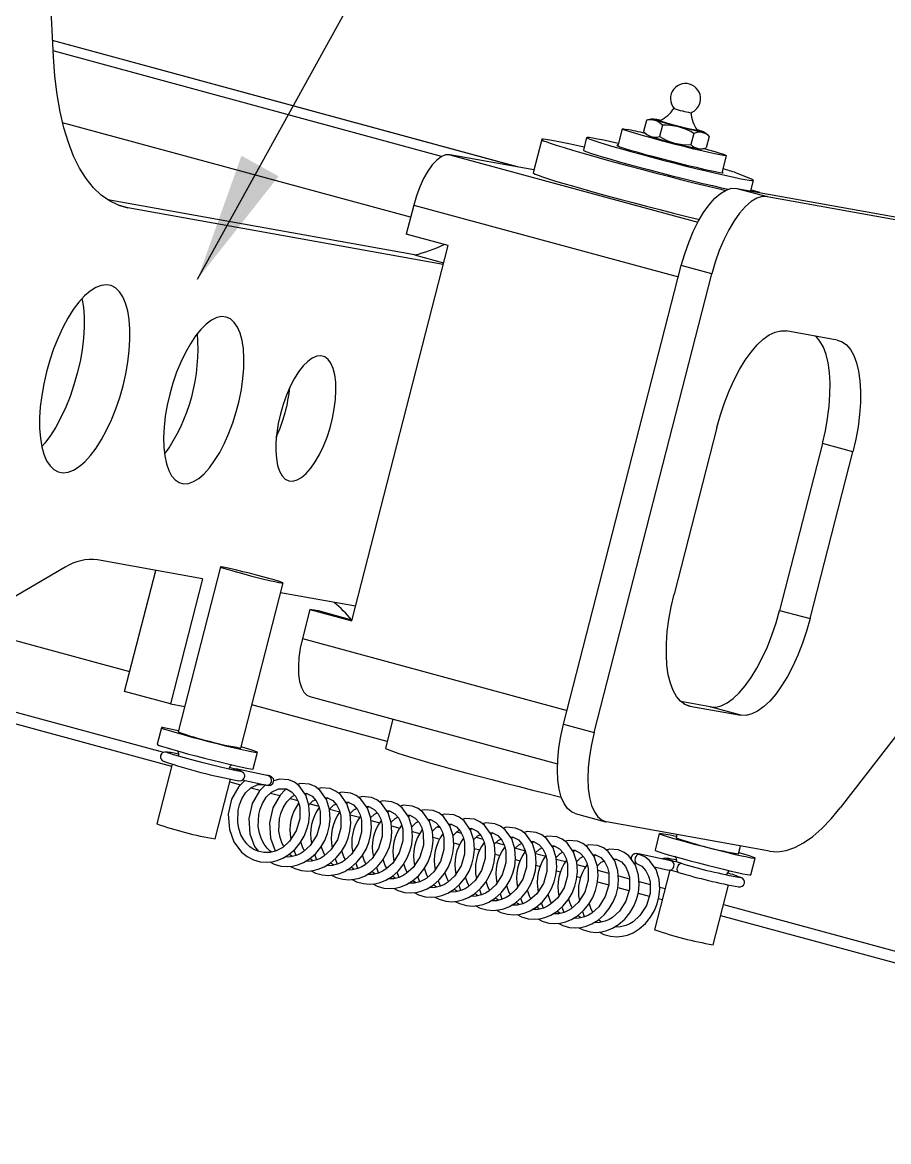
# Model space of a CAD drawing. Extents: x 0 to 8400, y -1608 to 5940.
# Drawn here: x 4185 to 4587, y 3303 to 3822 of the extents above; entities that cross this region are included whole.
import ezdxf

# ---------------------------------------------------------------- set-up
doc = ezdxf.new("R2010")
doc.units = 0
doc.header["$LTSCALE"] = 20
doc.layers.get('0').update_dxf_attribs({"linetype": 'CONTINUOUS'})
doc.layers.add('FORMATO', color=7, linetype='CONTINUOUS')
doc.dimstyles.new('SLDDIMSTYLE0', dxfattribs={"dimtxt": 0.18, "dimasz": 60, "dimexe": 0, "dimexo": 0.0625, "dimgap": 0, "dimtad": 0, "dimtih": 1, "dimtoh": 1, "dimdec": 0, "dimrnd": 1e-09, "dimzin": 0, "dimdsep": 46, "dimtxsty": 'Standard', "dimsah": 1, "dimcen": 0.09, "dimadec": 0, "dimazin": 0, "dimtfac": 60, "dimtdec": 0, "dimtofl": 0, "dimtmove": 0, "dimatfit": 3, "dimfxl": 1, "dimtolj": 1, "dimtzin": 0, "dimarcsym": 0})

msp = doc.modelspace()

# ---------------------------------------------------------------- linework, layer by layer
at = {"color": 7, "linetype": 'Continuous'}
for p, q in [((4199.04, 3806.39), (4196.3, 3859.9)), ((4414.62, 3755.26), (4198.65, 3813.96)), ((4474.53, 3776.92), (4473.18, 3771.67)), ((4481.89, 3774.61), (4480.54, 3769.36)), ((4446.67, 3768.9), (4445.18, 3763.09)), ((4463.19, 3772.92), (4461.16, 3765.02)), ((4496.43, 3770.88), (4495.08, 3765.63)), ((4503.61, 3769.48), (4502.26, 3764.22)), ((4425.81, 3768.07), (4421.83, 3752.58)), ((4422.17, 3753.91), (4383.09, 3760.92)), ((4509.59, 3752.58), (4511.62, 3760.49)), ((4523.29, 3749.53), (4516.05, 3752.54)), ((4522.91, 3744.16), (4524.16, 3749.01)), ((4516.39, 3745.33), (4530.54, 3741.48)), ((4516.39, 3745.33), (4673.55, 3717.14)), ((3277.68, 3742.28), (4253.89, 3476.97)), ((4366.77, 3714.39), (4224.33, 3739.94)), ((4366.36, 3737.59), (4362.88, 3724.04)), ((4530.54, 3741.48), (4672.79, 3715.96)), ((4380.1, 3710.04), (4233.65, 3736.31)), ((4382.33, 3718.75), (4362.88, 3724.04)), ((4337.6, 3544.49), (4382.33, 3718.75)), ((4366.77, 3714.39), (4380.27, 3710.72)), ((4435.98, 3496.46), (4490.65, 3709.44)), ((4504.8, 3705.59), (4490.65, 3709.44)), ((4450.13, 3492.61), (4504.8, 3705.59)), ((4563.04, 3674.89), (4539.34, 3679.15)), ((4507.16, 3634.28), (4487.28, 3556.84)), ((4556.21, 3626.79), (4536.33, 3549.34)), ((4570.36, 3622.95), (4556.21, 3626.79)), ((4550.48, 3545.5), (4570.36, 3622.95)), ((4674.11, 3599.46), (4564.5, 3457.6)), ((4268.24, 3564.03), (4219.56, 3572.76)), ((4204.55, 3569.34), (4157.94, 3542.32)), ((4232.1, 3511.71), (4246.53, 3567.92)), ((4276.61, 3569.51), (4256.94, 3492.86)), ((4268.24, 3564.03), (4253.33, 3505.94)), ((4286, 3485.4), (4305.67, 3562.05)), ((4339.34, 3551.27), (4304.51, 3557.52)), ((4318.15, 3549.78), (4314.67, 3536.23)), ((4318.15, 3549.78), (4337.6, 3544.49)), ((4322.1, 3549.07), (4318.15, 3549.78)), ((4337.69, 3544.83), (4322.1, 3549.07)), ((4536.33, 3549.34), (4550.48, 3545.5)), ((4234.45, 3520.85), (4157.13, 3541.87)), ((4253.33, 3505.94), (4232.1, 3511.71)), ((4318.12, 3509.3), (4433.17, 3478.03)), ((4253.33, 3505.94), (4259.99, 3504.74)), ((4354.01, 3488.36), (4291.14, 3505.45)), ((4504.15, 3504.48), (4490.47, 3506.94)), ((4494.6, 3504.89), (4518.31, 3500.64)), ((4518.31, 3500.64), (4504.15, 3504.48)), ((4356.69, 3498.81), (4353.24, 3485.38)), ((4249.19, 3494.85), (4247.2, 3487.11)), ((4435.98, 3496.46), (4450.13, 3492.61)), ((4291.76, 3475.67), (4293.75, 3483.41)), ((4254.13, 3477.88), (4247.02, 3450.18)), ((4298.9, 3472.47), (4283.8, 3475.68)), ((4298.83, 3472.64), (4297.58, 3472.76)), ((4274.14, 3443.22), (4281.25, 3470.92)), ((4280.91, 3469.62), (4285.86, 3468.28)), ((4286.75, 3470.56), (4298, 3468.17)), ((4290.78, 3466.94), (4294.98, 3465.8)), ((4299.89, 3464.47), (4304.17, 3463.3)), ((4315.61, 3464.36), (4316.78, 3464.34)), ((4325.18, 3462.33), (4326.35, 3462.3)), ((4309.01, 3461.99), (4312.49, 3461.04)), ((4318.12, 3459.51), (4322.35, 3458.36)), ((4327.24, 3457.03), (4332.08, 3455.72)), ((4334.75, 3460.29), (4335.93, 3460.27)), ((4344.33, 3458.26), (4345.5, 3458.23)), ((4336.86, 3454.42), (4341.81, 3453.07)), ((4346.47, 3451.81), (4350.63, 3450.68)), ((4353.9, 3456.22), (4355.07, 3456.2)), ((4363.47, 3454.19), (4364.64, 3454.16)), ((4373.04, 3452.15), (4374.21, 3452.13)), ((4441.29, 3455.02), (4455.44, 3451.18)), ((4356.08, 3449.19), (4359.92, 3448.15)), ((4365.69, 3446.58), (4369.21, 3445.63)), ((4382.61, 3450.12), (4383.78, 3450.09)), ((4392.18, 3448.08), (4393.35, 3448.06)), ((4531.68, 3437.48), (4455.99, 3451.06)), ((4375.3, 3443.97), (4378.5, 3443.1)), ((4384.91, 3441.36), (4387.79, 3440.58)), ((4401.75, 3446.05), (4402.93, 3446.02)), ((4411.33, 3444.01), (4412.5, 3443.99)), ((4420.9, 3441.98), (4422.07, 3441.95)), ((4480.46, 3445.68), (4478.47, 3437.94)), ((4488.6, 3445.21), (4488.21, 3443.69)), ((4394.52, 3438.75), (4397.08, 3438.05)), ((4404.13, 3436.14), (4406.37, 3435.53)), ((4430.47, 3439.94), (4431.64, 3439.92)), ((4440.04, 3437.91), (4441.21, 3437.88)), ((4485.85, 3433.04), (4470.76, 3436.25)), ((4517.27, 3436.23), (4518.21, 3439.89)), ((4413.64, 3433.55), (4415.7, 3432.99)), ((4423.15, 3430.97), (4425.16, 3430.42)), ((4449.61, 3435.87), (4450.78, 3435.85)), ((4459.18, 3433.84), (4460.35, 3433.81)), ((4523.03, 3426.5), (4525.02, 3434.25)), ((4432.66, 3428.38), (4434.61, 3427.85)), ((4442.17, 3425.8), (4444.07, 3425.28)), ((4478.01, 3430.21), (4484.95, 3428.74)), ((4485.38, 3428.64), (4478.29, 3401.02)), ((4451.68, 3423.21), (4456.95, 3421.78)), ((4461.19, 3420.63), (4466.37, 3419.22)), ((4505.41, 3394.05), (4512.52, 3421.76)), ((4470.67, 3418.05), (4475.79, 3416.66)), ((4480.11, 3415.49), (4481.88, 3415)), ((4508.9, 3407.66), (4895.49, 3302.6))]:
    msp.add_line(p, q, dxfattribs=at)
at = {"color": 8, "linetype": 'Continuous'}
for p, q in [((4414.42, 3755.3), (4198.65, 3813.94)), ((4379.34, 3760.12), (4198.9, 3809.16)), ((4364.89, 3731.88), (4203.24, 3775.82)), ((4383.09, 3760.92), (4498.35, 3729.59)), ((3277.46, 3747.79), (4250.17, 3483.43)), ((4366.36, 3737.59), (4489.3, 3704.18)), ((4229.3, 3737.49), (4233.65, 3736.31)), ((4314.67, 3536.23), (4437.61, 3502.81)), ((4493.24, 3505.26), (4494.6, 3504.89)), ((4335.34, 3460.28), (4335.93, 3460.12)), ((4377.39, 3448.85), (4378.65, 3448.51)), ((4386.31, 3446.42), (4388.54, 3445.82)), ((4395.43, 3443.95), (4398.43, 3443.13)), ((4404.55, 3441.47), (4408.32, 3440.44)), ((4413.21, 3439.11), (4418.36, 3437.71)), ((4422.98, 3436.46), (4427.86, 3435.13)), ((4432.59, 3433.85), (4436.94, 3432.66)), ((4442.2, 3431.24), (4446.23, 3430.14)), ((4451.81, 3428.62), (4456.99, 3427.22)), ((4461.42, 3426.01), (4466.56, 3424.62)), ((4471.03, 3423.4), (4476.13, 3422.01)), ((4480.64, 3420.79), (4483.19, 3420.1)), ((4510.21, 3412.75), (4893.03, 3308.71))]:
    msp.add_line(p, q, dxfattribs=at)
at = {"color": 7, "linetype": 'Continuous', "flags": 128}
for points in [[(4233.65, 3736.31), (4229.28, 3737.5), (4225.13, 3739.46), (4221.22, 3742.18), (4217.58, 3745.64), (4214.21, 3749.83), (4211.14, 3754.74), (4208.38, 3760.32), (4205.95, 3766.56), (4203.86, 3773.42), (4202.11, 3780.88), (4200.72, 3788.88), (4199.69, 3797.4), (4199.04, 3806.39)], [(4498.11, 3772.22), (4498.1, 3772.2), (4497.65, 3772.23), (4496.53, 3772.44), (4494.83, 3772.82), (4492.69, 3773.32), (4490.28, 3773.92), (4487.8, 3774.56), (4485.45, 3775.19), (4483.42, 3775.76), (4481.87, 3776.22), (4480.93, 3776.54), (4480.68, 3776.69), (4480.68, 3776.69)], [(4461.45, 3766.15), (4458.01, 3766.93), (4454.61, 3767.66), (4451.76, 3768.25), (4449.5, 3768.67), (4447.89, 3768.91), (4446.94, 3768.98), (4446.68, 3768.87), (4447.1, 3768.58), (4448.21, 3768.13), (4449.98, 3767.5), (4452.38, 3766.73), (4455.37, 3765.82), (4458.9, 3764.79), (4462.89, 3763.65), (4467.29, 3762.43), (4472.01, 3761.14), (4476.97, 3759.82), (4482.08, 3758.49), (4487.25, 3757.16), (4492.38, 3755.86), (4497.39, 3754.62), (4502.19, 3753.45), (4506.69, 3752.39), (4510.81, 3751.44), (4514.48, 3750.62), (4517.63, 3749.96), (4520.21, 3749.45), (4522.17, 3749.11), (4523.48, 3748.95), (4524.1, 3748.96), (4524.04, 3749.16), (4523.29, 3749.53), (4523.29, 3749.53)], [(4501.31, 3763.82), (4503.32, 3763.25), (4506.18, 3762.41), (4508.49, 3761.7), (4510.2, 3761.14), (4511.25, 3760.73), (4511.62, 3760.5), (4511.29, 3760.44), (4510.27, 3760.56), (4508.6, 3760.86), (4506.31, 3761.33), (4503.48, 3761.96), (4500.19, 3762.72), (4496.53, 3763.59), (4492.61, 3764.55), (4488.54, 3765.58), (4484.44, 3766.64), (4480.42, 3767.7), (4476.6, 3768.73), (4473.09, 3769.7), (4470, 3770.59), (4467.4, 3771.36), (4465.38, 3772), (4464, 3772.49), (4463.28, 3772.81), (4463.27, 3772.96), (4463.94, 3772.92), (4465.29, 3772.71), (4465.29, 3772.71)], [(4445.54, 3764.49), (4443.4, 3764.97), (4439.13, 3765.91), (4435.39, 3766.69), (4432.22, 3767.32), (4429.65, 3767.78), (4427.72, 3768.07), (4426.45, 3768.18), (4425.86, 3768.12), (4425.94, 3767.88), (4426.7, 3767.47), (4428.14, 3766.89), (4430.22, 3766.15), (4432.94, 3765.26), (4436.26, 3764.23), (4440.13, 3763.06), (4444.52, 3761.78), (4449.37, 3760.4), (4454.62, 3758.94), (4460.22, 3757.4)], [(4461.24, 3765.33), (4460.9, 3765.35), (4460.74, 3765.24), (4461.29, 3764.96), (4462.54, 3764.5), (4464.44, 3763.89), (4466.95, 3763.13), (4469.98, 3762.25), (4473.47, 3761.28), (4477.29, 3760.24), (4481.35, 3759.16), (4485.53, 3758.08), (4489.7, 3757.02), (4493.75, 3756.02), (4497.56, 3755.1), (4501.02, 3754.3), (4504.03, 3753.63), (4506.51, 3753.11), (4508.38, 3752.76), (4509.58, 3752.58), (4510.1, 3752.6), (4509.9, 3752.79), (4509.67, 3752.9)], [(4383.09, 3760.92), (4381.21, 3760.86), (4379.19, 3760.03), (4377.09, 3758.47), (4374.97, 3756.21), (4372.91, 3753.34), (4370.96, 3749.93), (4369.19, 3746.09), (4367.63, 3741.93), (4366.36, 3737.59)], [(4445.18, 3763.09), (4445.18, 3763.06), (4445.61, 3762.77), (4446.72, 3762.32), (4448.49, 3761.7), (4450.89, 3760.92), (4453.88, 3760.01), (4457.41, 3758.98), (4461.4, 3757.84), (4465.8, 3756.62), (4470.52, 3755.34), (4475.48, 3754.01), (4480.59, 3752.68), (4485.75, 3751.35), (4490.89, 3750.05), (4495.9, 3748.81), (4500.7, 3747.65), (4505.2, 3746.58), (4509.32, 3745.63), (4512.46, 3744.93)], [(4460.22, 3757.4), (4466.1, 3755.82), (4472.18, 3754.2), (4478.41, 3752.57), (4484.7, 3750.95), (4490.97, 3749.36), (4497.17, 3747.81), (4503.21, 3746.32), (4509.02, 3744.91), (4511.19, 3744.39)], [(4421.83, 3752.58), (4421.96, 3752.39), (4422.73, 3751.98), (4424.16, 3751.4), (4426.25, 3750.66), (4428.97, 3749.77), (4432.28, 3748.74), (4436.16, 3747.57), (4440.54, 3746.29), (4445.39, 3744.91), (4450.65, 3743.45), (4456.25, 3741.91)], [(4490.65, 3709.44), (4492.23, 3714.92), (4494.09, 3720.23), (4496.21, 3725.27), (4498.53, 3729.93), (4501.02, 3734.11), (4503.62, 3737.73), (4506.27, 3740.71), (4508.93, 3743.01), (4511.54, 3744.56), (4514.04, 3745.34), (4516.39, 3745.33)], [(4527.17, 3743.39), (4523.33, 3744.51), (4523.03, 3744.6)], [(4456.25, 3741.91), (4462.12, 3740.33), (4468.21, 3738.71), (4474.43, 3737.08), (4480.72, 3735.46), (4487, 3733.87), (4493.19, 3732.32), (4499.06, 3730.87)], [(4530.54, 3741.48), (4528.19, 3741.49), (4525.69, 3740.71), (4523.08, 3739.16), (4520.42, 3736.87), (4517.77, 3733.88), (4515.17, 3730.26), (4512.68, 3726.08), (4510.36, 3721.42), (4508.24, 3716.39), (4506.38, 3711.08), (4504.8, 3705.59)], [(4195.78, 3660.06), (4194.52, 3654.58), (4193.56, 3649.13), (4192.91, 3643.8), (4192.59, 3638.68), (4192.6, 3633.85), (4192.95, 3629.38), (4193.61, 3625.34), (4194.59, 3621.8), (4195.87, 3618.81), (4197.43, 3616.43), (4199.24, 3614.68), (4201.28, 3613.6), (4203.51, 3613.19), (4205.91, 3613.48), (4208.42, 3614.46), (4211.01, 3616.1), (4213.64, 3618.38), (4216.27, 3621.27), (4218.86, 3624.73), (4221.37, 3628.69), (4223.75, 3633.09), (4225.97, 3637.87), (4228, 3642.95), (4229.79, 3648.25), (4231.34, 3653.68), (4232.6, 3659.17), (4233.56, 3664.62), (4234.2, 3669.95), (4234.52, 3675.07), (4234.51, 3679.9), (4234.17, 3684.37), (4233.51, 3688.41), (4232.53, 3691.95), (4231.25, 3694.93), (4229.69, 3697.32), (4227.87, 3699.07), (4225.84, 3700.15), (4223.6, 3700.55), (4221.21, 3700.26), (4218.7, 3699.29), (4216.11, 3697.65), (4213.48, 3695.36), (4210.84, 3692.47), (4208.26, 3689.02), (4205.75, 3685.06), (4203.37, 3680.65), (4201.15, 3675.88), (4199.12, 3670.8), (4197.32, 3665.5), (4195.78, 3660.06)], [(4212.29, 3694.14), (4212.95, 3690.14), (4213.29, 3685.67), (4213.3, 3680.83), (4212.98, 3675.71), (4212.33, 3670.39), (4211.37, 3664.94), (4210.11, 3659.45), (4208.57, 3654.02), (4206.77, 3648.72), (4204.74, 3643.64), (4202.52, 3638.86), (4200.14, 3634.46), (4197.64, 3630.5), (4195.05, 3627.04), (4193.6, 3625.38)], [(4253.06, 3649.79), (4251.88, 3644.6), (4251, 3639.46), (4250.44, 3634.44), (4250.2, 3629.66), (4250.3, 3625.18), (4250.73, 3621.09), (4251.49, 3617.46), (4252.55, 3614.36), (4253.91, 3611.83), (4255.53, 3609.94), (4257.39, 3608.71), (4259.46, 3608.16), (4261.69, 3608.3), (4264.05, 3609.13), (4266.5, 3610.63), (4268.99, 3612.79), (4271.47, 3615.55), (4273.91, 3618.87), (4276.26, 3622.7), (4278.48, 3626.96), (4280.53, 3631.57), (4282.37, 3636.46), (4283.97, 3641.54), (4285.29, 3646.71), (4286.33, 3651.89), (4287.05, 3656.98), (4287.45, 3661.89), (4287.52, 3666.53), (4287.25, 3670.82), (4286.66, 3674.69), (4285.74, 3678.07), (4284.53, 3680.88), (4283.04, 3683.1), (4281.29, 3684.66), (4279.33, 3685.56), (4277.17, 3685.76), (4274.87, 3685.28), (4272.46, 3684.11), (4269.99, 3682.27), (4267.49, 3679.81), (4265.02, 3676.76), (4262.62, 3673.18), (4260.33, 3669.13), (4258.2, 3664.68), (4256.25, 3659.92), (4254.53, 3654.92), (4253.06, 3649.79)], [(4507.16, 3634.28), (4508.8, 3640.09), (4510.71, 3645.76), (4512.85, 3651.22), (4515.2, 3656.37), (4517.71, 3661.15), (4520.37, 3665.49), (4523.11, 3669.32), (4525.92, 3672.59), (4528.73, 3675.25), (4531.52, 3677.26), (4534.25, 3678.59), (4536.86, 3679.22), (4539.34, 3679.15)], [(4556.21, 3626.79), (4557.57, 3632.65), (4558.61, 3638.48), (4559.33, 3644.19), (4559.72, 3649.69), (4559.77, 3654.92), (4559.48, 3659.78), (4558.86, 3664.22), (4557.91, 3668.16), (4556.64, 3671.55), (4555.08, 3674.34), (4553.25, 3676.48), (4553.02, 3676.69)], [(4563.04, 3674.89), (4565.33, 3674.11), (4567.4, 3672.64), (4569.23, 3670.49), (4570.79, 3667.7), (4572.06, 3664.31), (4573.01, 3660.37), (4573.64, 3655.93), (4573.93, 3651.07), (4573.88, 3645.85), (4573.49, 3640.34), (4572.76, 3634.63), (4571.72, 3628.81), (4570.36, 3622.95)], [(4304.42, 3640.57), (4303.42, 3636.12), (4302.72, 3631.71), (4302.34, 3627.47), (4302.28, 3623.48), (4302.56, 3619.84), (4303.15, 3616.64), (4304.06, 3613.95), (4305.24, 3611.83), (4306.69, 3610.34), (4308.36, 3609.51), (4310.22, 3609.35), (4312.22, 3609.88), (4314.31, 3611.08), (4316.45, 3612.92), (4318.59, 3615.35), (4320.67, 3618.33), (4322.64, 3621.78), (4324.47, 3625.62), (4326.11, 3629.76), (4327.51, 3634.11), (4328.65, 3638.55), (4329.5, 3643), (4330.05, 3647.33), (4330.26, 3651.46), (4330.15, 3655.29), (4329.72, 3658.72), (4328.97, 3661.67), (4327.92, 3664.08), (4326.6, 3665.89), (4325.03, 3667.06), (4323.26, 3667.55), (4321.33, 3667.36), (4319.28, 3666.5), (4317.15, 3664.98), (4315.01, 3662.83), (4312.9, 3660.12), (4310.86, 3656.9), (4308.95, 3653.24), (4307.22, 3649.24), (4305.69, 3644.98), (4304.42, 3640.57)], [(4277.88, 3569.38), (4276.91, 3569.53), (4276.62, 3569.5), (4277, 3569.29), (4278.04, 3568.92), (4279.69, 3568.41), (4281.88, 3567.77), (4284.51, 3567.04), (4287.44, 3566.24), (4290.55, 3565.43), (4293.68, 3564.64), (4296.7, 3563.89), (4299.46, 3563.24), (4301.82, 3562.7), (4303.69, 3562.31), (4304.97, 3562.08), (4305.61, 3562.02), (4305.57, 3562.14), (4304.85, 3562.43), (4303.49, 3562.88), (4301.56, 3563.46), (4299.14, 3564.15), (4296.34, 3564.91), (4293.3, 3565.72), (4290.16, 3566.53), (4287.07, 3567.3), (4284.17, 3568.01), (4281.59, 3568.6), (4279.46, 3569.07), (4277.88, 3569.38)], [(4494.6, 3504.89), (4492.31, 3505.67), (4490.24, 3507.14), (4488.41, 3509.29), (4486.85, 3512.08), (4485.58, 3515.47), (4484.63, 3519.41), (4484.01, 3523.85), (4483.72, 3528.71), (4483.77, 3533.94), (4484.16, 3539.44), (4484.88, 3545.15), (4485.92, 3550.98), (4487.28, 3556.84)], [(4504.15, 3504.48), (4506.63, 3504.41), (4509.24, 3505.04), (4511.97, 3506.37), (4514.76, 3508.38), (4517.57, 3511.04), (4520.38, 3514.31), (4523.12, 3518.14), (4525.78, 3522.47), (4528.3, 3527.26), (4530.64, 3532.41), (4532.78, 3537.86), (4534.69, 3543.54), (4536.33, 3549.34)], [(4550.48, 3545.5), (4548.84, 3539.69), (4546.93, 3534.02), (4544.79, 3528.56), (4542.45, 3523.41), (4539.93, 3518.63), (4537.28, 3514.29), (4534.53, 3510.46), (4531.73, 3507.19), (4528.91, 3504.53), (4526.12, 3502.53), (4523.39, 3501.2), (4520.78, 3500.56), (4518.31, 3500.64)], [(4314.67, 3536.23), (4313.7, 3531.83), (4313.08, 3527.51), (4312.81, 3523.4), (4312.92, 3519.62), (4313.39, 3516.29), (4314.21, 3513.51), (4315.35, 3511.36), (4316.79, 3509.92), (4318.12, 3509.3)], [(4251.13, 3494.66), (4249.83, 3494.86), (4249.23, 3494.88), (4249.35, 3494.72), (4250.17, 3494.37), (4251.68, 3493.85), (4253.83, 3493.19), (4256.54, 3492.39), (4259.73, 3491.49), (4263.3, 3490.51), (4267.14, 3489.49), (4271.11, 3488.46), (4275.09, 3487.45), (4278.96, 3486.49), (4282.58, 3485.62), (4285.85, 3484.86), (4288.66, 3484.24), (4290.91, 3483.77), (4292.54, 3483.48), (4293.49, 3483.37), (4293.74, 3483.45), (4293.27, 3483.7), (4292.09, 3484.14), (4290.26, 3484.73), (4287.82, 3485.46), (4286.14, 3485.95)], [(4441.29, 3455.02), (4439.69, 3455.7), (4437.79, 3457.27), (4436.18, 3459.58), (4434.88, 3462.58), (4433.92, 3466.22), (4433.33, 3470.41), (4433.11, 3475.07), (4433.28, 3480.12), (4433.82, 3485.43), (4434.73, 3490.92), (4435.98, 3496.46)], [(4450.13, 3492.61), (4448.88, 3487.07), (4447.97, 3481.59), (4447.43, 3476.27), (4447.26, 3471.23), (4447.48, 3466.56), (4448.07, 3462.37), (4449.03, 3458.73), (4450.33, 3455.73), (4451.94, 3453.42), (4453.84, 3451.85), (4455.99, 3451.06)], [(4247.2, 3487.11), (4247.36, 3486.97), (4248.18, 3486.62), (4249.69, 3486.11), (4251.84, 3485.44), (4254.55, 3484.65), (4257.75, 3483.75), (4261.32, 3482.77), (4265.15, 3481.75), (4269.12, 3480.71), (4273.1, 3479.7), (4276.97, 3478.75), (4280.6, 3477.87), (4283.87, 3477.12), (4286.67, 3476.49), (4288.93, 3476.03), (4290.55, 3475.74), (4291.51, 3475.63), (4291.76, 3475.67)], [(4285.95, 3474.53), (4284.12, 3474.82), (4280.48, 3475.59), (4275.31, 3476.81), (4269.14, 3478.35), (4262.75, 3480.02), (4257.08, 3481.6), (4254.81, 3482.27), (4253.09, 3482.81), (4251.99, 3483.21), (4251.59, 3483.43)], [(4353.24, 3485.38), (4353.25, 3485.34), (4353.67, 3485.02), (4354.77, 3484.52), (4356.54, 3483.86), (4358.94, 3483.04), (4361.96, 3482.08), (4365.56, 3480.98), (4369.7, 3479.75), (4374.33, 3478.42), (4379.39, 3477), (4384.82, 3475.49), (4390.57, 3473.93), (4396.56, 3472.33), (4402.72, 3470.7), (4408.98, 3469.08), (4415.28, 3467.47), (4421.52, 3465.89), (4427.65, 3464.37), (4433.59, 3462.92), (4434.87, 3462.61)], [(4286.39, 3474.51), (4286.43, 3474.52), (4286.05, 3474.73), (4285.09, 3475.08), (4283.57, 3475.57)], [(4284.8, 3470.26), (4286, 3470.23), (4286.99, 3470.67), (4287.64, 3471.4), (4287.81, 3471.83), (4287.89, 3472.26), (4287.88, 3472.69), (4287.79, 3473.09), (4287.63, 3473.45), (4287.41, 3473.77), (4286.86, 3474.24), (4286.2, 3474.5)], [(4298, 3468.17), (4298.65, 3468.16), (4299.37, 3468.46), (4299.94, 3469.04), (4300.29, 3469.81), (4300.36, 3470.67), (4300.14, 3471.47), (4299.66, 3472.09), (4299, 3472.45), (4298.9, 3472.47)], [(4298.83, 3472.64), (4298.78, 3472.65), (4298.26, 3472.61)], [(4299.86, 3472.3), (4299.55, 3472.42), (4298.84, 3472.64)], [(4299.52, 3472.38), (4299.41, 3472.38), (4298.9, 3472.47)], [(4288.06, 3470.28), (4287.57, 3469.98), (4285.15, 3467.58), (4281.73, 3461.62), (4280.21, 3454.68), (4280.74, 3447.57), (4282.89, 3441.76), (4286.4, 3437.1), (4288.95, 3435.05), (4292, 3433.46), (4295.12, 3432.58), (4297.98, 3432.35), (4300.46, 3432.56), (4302.9, 3433.13), (4305.6, 3434.22), (4308.43, 3435.96), (4311.26, 3438.44), (4313.66, 3441.37), (4315.5, 3444.51), (4316.78, 3447.67), (4317.58, 3450.82), (4317.99, 3454.47), (4317.69, 3458.86), (4316.22, 3463.49), (4313.16, 3467.82), (4310.97, 3469.49), (4308.4, 3470.61), (4308.4, 3470.61)], [(4307.21, 3466.37), (4309.68, 3465.06), (4311.54, 3462.97), (4312.75, 3460.5), (4313.42, 3457.94), (4313.42, 3452.44), (4311.78, 3446.9), (4308.74, 3442.17), (4305.51, 3439.26), (4304.06, 3438.36), (4302.18, 3437.52), (4299.72, 3436.89), (4296.76, 3436.8), (4293.95, 3437.42), (4291.78, 3438.45), (4290.2, 3439.58), (4288.79, 3440.94), (4287.39, 3442.77), (4286.13, 3445.1), (4285.15, 3447.95), (4284.62, 3450.92), (4284.85, 3456.54), (4285.47, 3459.05), (4286.55, 3461.74), (4288.3, 3464.53), (4290.77, 3466.94), (4293.99, 3468.48), (4296.8, 3468.42)], [(4297.66, 3468.26), (4297.15, 3467.95), (4294.72, 3465.54), (4291.31, 3459.58), (4289.78, 3452.64), (4290.31, 3445.54), (4292.46, 3439.73), (4294.25, 3437.35)], [(4298, 3468.17), (4299.12, 3468.06), (4299.84, 3468.19), (4300.58, 3468.59), (4300.91, 3468.92), (4301.16, 3469.35), (4301.31, 3469.86), (4301.33, 3470.44), (4301.18, 3471.04), (4300.85, 3471.6), (4300.34, 3472.07), (4299.68, 3472.36)], [(4299.54, 3432.48), (4301.57, 3431.42), (4304.69, 3430.55), (4307.55, 3430.31), (4310.03, 3430.52), (4312.47, 3431.1), (4315.17, 3432.19), (4318, 3433.92), (4320.84, 3436.41), (4323.23, 3439.34), (4325.07, 3442.48), (4326.35, 3445.64), (4327.16, 3448.79), (4327.56, 3452.43), (4327.26, 3456.82), (4325.8, 3461.46), (4322.73, 3465.78), (4320.54, 3467.46), (4317.97, 3468.57), (4317.97, 3468.57), (4313.76, 3468.95), (4312.23, 3468.53)], [(4308.4, 3470.61), (4304.19, 3470.99), (4301.32, 3470.2)], [(4300.44, 3437.07), (4299.77, 3437.55), (4298.36, 3438.91), (4296.96, 3440.74), (4295.71, 3443.07), (4294.72, 3445.91), (4294.19, 3448.89), (4294.42, 3454.51), (4295.05, 3457.02), (4296.12, 3459.7), (4297.87, 3462.5), (4300.34, 3464.9), (4303.56, 3466.44), (4307.21, 3466.37)], [(4307.35, 3466.3), (4306.72, 3465.91), (4304.29, 3463.51), (4300.88, 3457.55), (4299.35, 3450.61), (4299.88, 3443.5), (4302.03, 3437.69), (4302.17, 3437.52)], [(4306, 3439.7), (4305.28, 3441.03), (4304.29, 3443.88), (4303.76, 3446.85), (4303.99, 3452.47), (4304.62, 3454.98), (4305.69, 3457.67), (4307.44, 3460.46), (4309.91, 3462.87), (4311.12, 3463.45)], [(4316.78, 3464.34), (4319.25, 3463.03), (4321.11, 3460.93), (4322.32, 3458.46), (4322.99, 3455.9), (4322.99, 3450.4), (4321.36, 3444.86), (4318.31, 3440.13), (4315.09, 3437.23), (4313.63, 3436.33), (4311.75, 3435.48), (4309.29, 3434.85), (4306.49, 3434.77)], [(4309.11, 3430.44), (4311.14, 3429.39), (4314.26, 3428.51), (4317.12, 3428.28), (4319.6, 3428.49), (4322.04, 3429.06), (4324.75, 3430.15), (4327.57, 3431.89), (4330.41, 3434.37), (4332.8, 3437.3), (4334.64, 3440.44), (4335.92, 3443.6), (4336.73, 3446.75), (4337.13, 3450.4), (4336.83, 3454.79), (4335.37, 3459.42), (4332.31, 3463.75), (4330.11, 3465.42), (4327.54, 3466.54), (4327.54, 3466.54), (4323.33, 3466.92), (4321.8, 3466.5)], [(4326.35, 3462.3), (4328.83, 3460.99), (4330.68, 3458.9), (4331.9, 3456.43), (4332.56, 3453.87), (4332.56, 3448.37), (4330.93, 3442.83), (4327.89, 3438.1), (4324.66, 3435.19), (4323.2, 3434.29), (4321.32, 3433.45), (4318.86, 3432.82), (4316.06, 3432.73)], [(4316.92, 3464.27), (4316.29, 3463.88), (4316.09, 3463.68)], [(4318.68, 3428.41), (4320.71, 3427.35), (4323.83, 3426.48), (4326.7, 3426.24), (4329.17, 3426.45), (4331.61, 3427.03), (4334.32, 3428.12), (4337.14, 3429.85), (4339.98, 3432.34), (4342.37, 3435.27), (4344.21, 3438.41), (4345.49, 3441.57), (4346.3, 3444.72), (4346.7, 3448.37), (4346.4, 3452.75), (4344.94, 3457.39), (4341.88, 3461.71), (4339.68, 3463.39), (4337.12, 3464.5), (4337.12, 3464.5), (4332.9, 3464.88), (4331.37, 3464.46)], [(4326.49, 3462.23), (4325.86, 3461.84), (4325.66, 3461.65)], [(4328.25, 3426.37), (4330.28, 3425.32), (4333.41, 3424.44), (4336.27, 3424.21), (4338.74, 3424.42), (4341.18, 3424.99), (4343.89, 3426.08), (4346.72, 3427.82), (4349.55, 3430.3), (4351.95, 3433.23), (4353.79, 3436.37), (4355.06, 3439.53), (4355.87, 3442.68), (4356.28, 3446.33), (4355.97, 3450.72), (4354.51, 3455.36), (4351.45, 3459.68), (4349.26, 3461.35), (4346.69, 3462.47), (4346.69, 3462.47), (4342.47, 3462.85), (4340.95, 3462.43)], [(4317.63, 3459.03), (4319.48, 3460.83), (4320.69, 3461.41)], [(4335.93, 3460.27), (4338.4, 3458.96), (4340.25, 3456.87), (4341.47, 3454.39), (4342.13, 3451.83), (4342.14, 3446.33), (4340.5, 3440.79), (4337.46, 3436.06), (4334.23, 3433.16), (4332.77, 3432.26), (4330.89, 3431.41), (4328.43, 3430.78), (4325.63, 3430.7)], [(4327.2, 3457), (4329.05, 3458.8), (4330.26, 3459.38)], [(4345.5, 3458.23), (4347.97, 3456.92), (4349.83, 3454.83), (4351.04, 3452.36), (4351.7, 3449.8), (4351.71, 3444.3), (4350.07, 3438.76), (4347.03, 3434.03), (4343.8, 3431.12), (4342.34, 3430.22), (4340.46, 3429.38), (4338, 3428.75), (4335.2, 3428.66)], [(4336.06, 3460.2), (4335.43, 3459.81), (4335.24, 3459.61)], [(4336.78, 3454.96), (4338.62, 3456.76), (4339.83, 3457.34)], [(4337.82, 3424.34), (4339.85, 3423.28), (4342.98, 3422.41), (4345.84, 3422.17), (4348.31, 3422.38), (4350.75, 3422.96), (4353.46, 3424.05), (4356.29, 3425.78), (4359.12, 3428.27), (4361.52, 3431.2), (4363.36, 3434.34), (4364.63, 3437.5), (4365.44, 3440.65), (4365.85, 3444.3), (4365.55, 3448.68), (4364.08, 3453.32), (4361.02, 3457.64), (4358.83, 3459.32), (4356.26, 3460.43), (4356.26, 3460.43), (4352.04, 3460.81), (4350.52, 3460.39)], [(4345.63, 3458.16), (4345, 3457.77), (4344.81, 3457.58)], [(4347.4, 3422.3), (4349.43, 3421.25), (4352.55, 3420.37), (4355.41, 3420.14), (4357.89, 3420.35), (4360.32, 3420.92), (4363.03, 3422.02), (4365.86, 3423.75), (4368.69, 3426.23), (4371.09, 3429.16), (4372.93, 3432.3), (4374.21, 3435.46), (4375.01, 3438.61), (4375.42, 3442.26), (4375.12, 3446.65), (4373.65, 3451.29), (4370.59, 3455.61), (4368.4, 3457.28), (4365.83, 3458.4), (4365.83, 3458.4), (4361.62, 3458.78), (4360.09, 3458.36)], [(4531.68, 3437.48), (4535.4, 3437.23), (4539.3, 3437.81), (4543.34, 3439.19), (4547.49, 3441.37), (4551.72, 3444.33), (4555.99, 3448.04), (4560.26, 3452.48), (4564.5, 3457.6)], [(4355.07, 3456.2), (4357.54, 3454.89), (4359.4, 3452.8), (4360.61, 3450.32), (4361.27, 3447.76), (4361.28, 3442.26), (4359.64, 3436.72), (4356.6, 3431.99), (4353.37, 3429.09), (4351.91, 3428.19), (4350.03, 3427.34), (4347.58, 3426.71), (4344.77, 3426.63)], [(4346.35, 3452.93), (4348.2, 3454.73), (4349.4, 3455.31)], [(4364.64, 3454.16), (4367.11, 3452.85), (4368.97, 3450.76), (4370.18, 3448.29), (4370.84, 3445.73), (4370.85, 3440.23), (4369.21, 3434.69), (4366.17, 3429.96), (4362.94, 3427.05), (4361.48, 3426.15), (4359.6, 3425.31), (4357.15, 3424.68), (4354.34, 3424.59)], [(4355.2, 3456.13), (4354.58, 3455.74), (4354.38, 3455.54)], [(4355.92, 3450.89), (4357.77, 3452.69), (4358.97, 3453.27)], [(4356.97, 3420.27), (4359, 3419.21), (4362.12, 3418.34), (4364.98, 3418.1), (4367.46, 3418.31), (4369.9, 3418.89), (4372.6, 3419.98), (4375.43, 3421.71), (4378.26, 3424.2), (4380.66, 3427.13), (4382.5, 3430.27), (4383.78, 3433.43), (4384.59, 3436.58), (4384.99, 3440.23), (4384.69, 3444.61), (4383.22, 3449.25), (4380.16, 3453.57), (4377.97, 3455.25), (4375.4, 3456.36), (4375.4, 3456.36), (4371.19, 3456.74), (4369.66, 3456.32)], [(4374.21, 3452.13), (4376.68, 3450.82), (4378.54, 3448.73), (4379.75, 3446.26), (4380.42, 3443.69), (4380.42, 3438.19), (4378.78, 3432.65), (4375.74, 3427.92), (4372.51, 3425.02), (4371.06, 3424.12), (4369.18, 3423.27), (4366.72, 3422.64), (4363.92, 3422.56)], [(4364.77, 3454.09), (4364.15, 3453.7), (4363.95, 3453.51)], [(4366.54, 3418.23), (4368.57, 3417.18), (4371.69, 3416.3), (4374.55, 3416.07), (4377.03, 3416.28), (4379.47, 3416.85), (4382.17, 3417.95), (4385, 3419.68), (4387.84, 3422.16), (4390.23, 3425.09), (4392.07, 3428.23), (4393.35, 3431.39), (4394.16, 3434.54), (4394.56, 3438.19), (4394.26, 3442.58), (4392.8, 3447.22), (4389.74, 3451.54), (4387.54, 3453.21), (4384.97, 3454.33), (4384.97, 3454.33), (4380.76, 3454.71), (4379.23, 3454.29)], [(4374.35, 3452.06), (4373.72, 3451.67), (4373.52, 3451.47)], [(4376.11, 3416.2), (4378.14, 3415.14), (4381.26, 3414.27), (4384.12, 3414.03), (4386.6, 3414.24), (4389.04, 3414.82), (4391.75, 3415.91), (4394.57, 3417.64), (4397.41, 3420.13), (4399.8, 3423.06), (4401.64, 3426.2), (4402.92, 3429.36), (4403.73, 3432.51), (4404.13, 3436.16), (4403.83, 3440.54), (4402.37, 3445.18), (4399.31, 3449.5), (4397.11, 3451.18), (4394.54, 3452.29), (4394.54, 3452.29), (4390.33, 3452.67), (4388.8, 3452.25)], [(4365.49, 3448.86), (4367.34, 3450.66), (4368.55, 3451.24)], [(4383.78, 3450.09), (4386.25, 3448.78), (4388.11, 3446.69), (4389.32, 3444.22), (4389.99, 3441.66), (4389.99, 3436.16), (4388.36, 3430.62), (4385.31, 3425.89), (4382.09, 3422.98), (4380.63, 3422.08), (4378.75, 3421.24), (4376.29, 3420.61), (4373.49, 3420.52)], [(4375.06, 3446.82), (4376.91, 3448.62), (4378.12, 3449.2)], [(4393.35, 3448.06), (4395.83, 3446.75), (4397.68, 3444.66), (4398.9, 3442.19), (4399.56, 3439.62), (4399.56, 3434.12), (4397.93, 3428.58), (4394.89, 3423.85), (4391.66, 3420.95), (4390.2, 3420.05), (4388.32, 3419.2), (4385.86, 3418.57), (4383.06, 3418.49)], [(4383.92, 3450.02), (4383.29, 3449.63), (4383.09, 3449.44)], [(4384.63, 3444.79), (4386.48, 3446.59), (4387.69, 3447.17)], [(4385.68, 3414.16), (4387.71, 3413.11), (4390.83, 3412.23), (4393.7, 3412), (4396.17, 3412.21), (4398.61, 3412.78), (4401.32, 3413.88), (4404.14, 3415.61), (4406.98, 3418.09), (4409.37, 3421.02), (4411.21, 3424.16), (4412.49, 3427.32), (4413.3, 3430.47), (4413.71, 3434.12), (4413.4, 3438.51), (4411.94, 3443.15), (4408.88, 3447.47), (4406.68, 3449.14), (4404.12, 3450.26), (4404.12, 3450.26), (4399.9, 3450.64), (4398.37, 3450.22)], [(4393.49, 3447.99), (4392.86, 3447.6), (4392.66, 3447.4)], [(4395.25, 3412.13), (4397.28, 3411.07), (4400.41, 3410.2), (4403.27, 3409.96), (4405.74, 3410.17), (4408.18, 3410.75), (4410.89, 3411.84), (4413.72, 3413.57), (4416.55, 3416.06), (4418.95, 3418.99), (4420.79, 3422.13), (4422.06, 3425.29), (4422.87, 3428.44), (4423.28, 3432.09), (4422.97, 3436.47), (4421.51, 3441.11), (4418.45, 3445.43), (4416.26, 3447.11), (4413.69, 3448.22), (4413.69, 3448.22), (4409.47, 3448.6), (4407.95, 3448.18)], [(4404.82, 3410.1), (4406.85, 3409.04), (4409.98, 3408.16), (4412.84, 3407.93), (4415.31, 3408.14), (4417.75, 3408.71), (4420.46, 3409.81), (4423.29, 3411.54), (4426.12, 3414.02), (4428.52, 3416.95), (4430.36, 3420.09), (4431.63, 3423.25), (4432.44, 3426.4), (4432.85, 3430.05), (4432.55, 3434.44), (4431.08, 3439.08), (4428.02, 3443.4), (4425.83, 3445.07), (4423.26, 3446.19), (4423.26, 3446.19), (4419.04, 3446.57), (4417.52, 3446.15)], [(4315.57, 3437.66), (4314.85, 3439), (4313.89, 3441.77)], [(4402.93, 3446.02), (4405.4, 3444.71), (4407.25, 3442.62), (4408.47, 3440.15), (4409.13, 3437.59), (4409.14, 3432.09), (4407.5, 3426.55), (4404.46, 3421.82), (4401.23, 3418.91), (4399.77, 3418.01), (4397.89, 3417.17), (4395.43, 3416.54), (4392.63, 3416.45)], [(4394.2, 3442.75), (4396.05, 3444.55), (4397.26, 3445.13)], [(4412.5, 3443.99), (4414.97, 3442.68), (4416.83, 3440.59), (4418.04, 3438.12), (4418.7, 3435.56), (4418.71, 3430.06), (4417.07, 3424.51), (4414.03, 3419.78), (4410.8, 3416.88), (4409.34, 3415.98), (4407.46, 3415.13), (4405, 3414.5), (4402.2, 3414.42)], [(4403.06, 3445.95), (4402.43, 3445.56), (4402.24, 3445.37)], [(4403.78, 3440.72), (4405.62, 3442.52), (4406.83, 3443.1)], [(4422.07, 3441.95), (4424.54, 3440.64), (4426.4, 3438.55), (4427.61, 3436.08), (4428.27, 3433.52), (4428.28, 3428.02), (4426.64, 3422.48), (4423.6, 3417.75), (4420.37, 3414.84), (4418.91, 3413.94), (4417.03, 3413.1), (4414.58, 3412.47), (4411.77, 3412.38)], [(4412.63, 3443.92), (4412, 3443.53), (4411.81, 3443.33)], [(4414.4, 3408.06), (4416.43, 3407), (4419.55, 3406.13), (4422.41, 3405.89), (4424.89, 3406.1), (4427.32, 3406.68), (4430.03, 3407.77), (4432.86, 3409.5), (4435.69, 3411.99), (4438.09, 3414.92), (4439.93, 3418.06), (4441.21, 3421.22), (4442.01, 3424.37), (4442.42, 3428.02), (4442.12, 3432.4), (4440.65, 3437.04), (4437.59, 3441.37), (4435.4, 3443.04), (4432.83, 3444.15), (4432.83, 3444.15), (4428.62, 3444.53), (4427.09, 3444.11)], [(4422.2, 3441.88), (4421.58, 3441.49), (4421.38, 3441.3)], [(4423.97, 3406.03), (4426, 3404.97), (4429.12, 3404.09), (4431.98, 3403.86), (4434.46, 3404.07), (4436.9, 3404.64), (4439.6, 3405.74), (4442.43, 3407.47), (4445.27, 3409.95), (4447.66, 3412.88), (4449.5, 3416.02), (4450.78, 3419.18), (4451.59, 3422.33), (4451.99, 3425.98), (4451.69, 3430.37), (4450.22, 3435.01), (4447.16, 3439.33), (4444.97, 3441), (4442.4, 3442.12), (4442.4, 3442.12), (4438.19, 3442.5), (4436.66, 3442.08)], [(4480.48, 3445.64), (4481, 3445.37), (4482.21, 3444.93), (4484.09, 3444.33), (4486.56, 3443.59), (4489.56, 3442.73), (4492.97, 3441.78), (4496.71, 3440.77), (4500.63, 3439.74), (4504.63, 3438.72), (4508.56, 3437.73), (4512.31, 3436.82), (4515.74, 3436.01), (4518.77, 3435.32), (4521.27, 3434.79), (4523.18, 3434.42), (4524.43, 3434.23), (4524.99, 3434.22), (4524.83, 3434.4), (4523.96, 3434.76), (4522.41, 3435.28), (4520.23, 3435.96), (4517.48, 3436.76), (4517.41, 3436.78)], [(4310.01, 3435.04), (4309.34, 3435.51), (4308.66, 3436.16)], [(4310.74, 3437.98), (4311.6, 3435.66), (4311.74, 3435.48)], [(4325.14, 3435.63), (4324.42, 3436.96), (4323.46, 3439.73)], [(4334.71, 3433.59), (4333.99, 3434.93), (4333.03, 3437.7)], [(4413.35, 3438.68), (4415.2, 3440.48), (4416.4, 3441.06)], [(4431.64, 3439.92), (4434.11, 3438.61), (4435.97, 3436.52), (4437.18, 3434.05), (4437.84, 3431.49), (4437.85, 3425.99), (4436.21, 3420.44), (4433.17, 3415.71), (4429.94, 3412.81), (4428.48, 3411.91), (4426.6, 3411.06), (4424.15, 3410.43), (4421.34, 3410.35)], [(4422.92, 3436.65), (4424.77, 3438.45), (4425.97, 3439.03)], [(4441.21, 3437.88), (4443.68, 3436.57), (4445.54, 3434.48), (4446.75, 3432.01), (4447.42, 3429.45), (4447.42, 3423.95), (4445.78, 3418.41), (4442.74, 3413.68), (4439.51, 3410.77), (4438.06, 3409.87), (4436.18, 3409.03), (4433.72, 3408.4), (4430.92, 3408.31)], [(4431.77, 3439.85), (4431.15, 3439.46), (4430.95, 3439.26)], [(4432.49, 3434.61), (4434.34, 3436.41), (4435.55, 3436.99)], [(4433.54, 3403.99), (4435.57, 3402.93), (4438.69, 3402.06), (4441.55, 3401.82), (4444.03, 3402.03), (4446.47, 3402.61), (4449.17, 3403.7), (4452, 3405.43), (4454.84, 3407.92), (4457.23, 3410.85), (4459.07, 3413.99), (4460.35, 3417.15), (4461.16, 3420.3), (4461.56, 3423.95), (4461.26, 3428.33), (4459.8, 3432.97), (4456.74, 3437.3), (4454.54, 3438.97), (4451.97, 3440.08), (4451.97, 3440.08), (4447.76, 3440.46), (4446.23, 3440.04)], [(4441.35, 3437.81), (4440.72, 3437.42), (4440.52, 3437.23)], [(4443.11, 3401.96), (4445.14, 3400.9), (4448.26, 3400.02), (4451.12, 3399.79), (4453.6, 3400), (4456.04, 3400.57), (4458.75, 3401.67), (4461.57, 3403.4), (4464.41, 3405.88), (4466.8, 3408.81), (4468.64, 3411.95), (4469.92, 3415.11), (4470.73, 3418.26), (4471.13, 3421.91), (4470.83, 3426.3), (4469.37, 3430.94), (4466.31, 3435.26), (4464.11, 3436.93), (4461.54, 3438.05), (4461.54, 3438.05), (4457.33, 3438.43), (4455.8, 3438.01)], [(4452.68, 3399.92), (4454.71, 3398.86), (4457.83, 3397.99), (4460.7, 3397.75), (4463.17, 3397.96), (4465.61, 3398.54), (4468.32, 3399.63), (4471.14, 3401.36), (4473.98, 3403.85), (4476.38, 3406.78), (4478.21, 3409.92), (4479.49, 3413.08), (4480.3, 3416.23), (4480.71, 3419.88), (4480.4, 3424.26), (4478.94, 3428.9), (4475.88, 3433.23), (4473.68, 3434.9), (4471.12, 3436.01), (4471.12, 3436.01)], [(4470.76, 3436.25), (4469.64, 3436.37), (4468.92, 3436.23), (4468.18, 3435.83), (4467.85, 3435.5), (4467.6, 3435.07), (4467.44, 3434.56), (4467.43, 3433.98), (4467.55, 3433.51)], [(4471.16, 3436), (4471.07, 3436.03), (4470.52, 3435.97), (4469.98, 3435.6), (4469.51, 3434.97), (4469.21, 3434.18), (4469.1, 3433.34), (4469.2, 3432.59), (4469.51, 3432.04), (4469.9, 3431.79)], [(4471.13, 3436.01), (4471.04, 3436.03), (4471.01, 3436.03)], [(4478.47, 3437.94), (4478.49, 3437.9), (4479.01, 3437.63), (4480.22, 3437.19), (4482.1, 3436.58), (4484.57, 3435.84), (4487.57, 3434.98), (4490.99, 3434.04), (4494.72, 3433.03), (4498.64, 3432), (4502.64, 3430.97), (4506.57, 3429.99), (4510.32, 3429.07), (4513.76, 3428.26), (4516.78, 3427.58), (4519.28, 3427.04), (4521.19, 3426.67), (4522.45, 3426.48), (4523, 3426.48), (4523.03, 3426.5)], [(4319.58, 3433), (4318.91, 3433.48), (4318.24, 3434.13)], [(4320.31, 3435.95), (4321.18, 3433.62), (4321.31, 3433.45)], [(4329.15, 3430.97), (4328.48, 3431.44), (4327.81, 3432.09)], [(4329.89, 3433.91), (4330.75, 3431.59), (4330.88, 3431.41)], [(4339.46, 3431.88), (4340.32, 3429.55), (4340.45, 3429.38)], [(4344.28, 3431.56), (4343.56, 3432.89), (4342.61, 3435.66)], [(4353.85, 3429.52), (4353.13, 3430.86), (4352.18, 3433.63)], [(4363.42, 3427.49), (4362.71, 3428.82), (4361.75, 3431.59)], [(4450.78, 3435.85), (4453.25, 3434.54), (4455.11, 3432.45), (4456.33, 3429.98), (4456.99, 3427.42), (4456.99, 3421.92), (4455.36, 3416.37), (4452.31, 3411.64), (4449.09, 3408.74), (4447.63, 3407.84), (4445.75, 3406.99), (4443.29, 3406.36), (4440.49, 3406.28)], [(4442.06, 3432.58), (4443.91, 3434.38), (4445.12, 3434.96)], [(4460.35, 3433.81), (4462.83, 3432.5), (4464.68, 3430.41), (4465.9, 3427.94), (4466.56, 3425.38), (4466.56, 3419.88), (4464.93, 3414.34), (4461.89, 3409.61), (4458.66, 3406.7), (4457.2, 3405.8), (4455.32, 3404.96), (4452.86, 3404.33), (4450.06, 3404.24)], [(4450.92, 3435.78), (4450.29, 3435.39), (4450.09, 3435.19)], [(4451.63, 3430.54), (4453.48, 3432.34), (4454.69, 3432.92)], [(4469.93, 3431.78), (4472.4, 3430.47), (4474.25, 3428.38), (4475.47, 3425.91), (4476.13, 3423.35), (4476.14, 3417.85), (4474.5, 3412.3), (4471.46, 3407.57), (4468.23, 3404.67), (4466.77, 3403.77), (4464.89, 3402.93), (4462.43, 3402.29), (4459.63, 3402.21)], [(4468.89, 3432.12), (4469.21, 3432), (4469.91, 3431.78)], [(4483.96, 3434.16), (4482.75, 3434.19), (4482, 3433.86)], [(4486.47, 3433.06), (4484.98, 3433.54), (4484.03, 3433.89), (4483.67, 3434.09), (4483.71, 3434.1)], [(4484.95, 3428.74), (4485.6, 3428.73), (4486.32, 3429.02), (4486.89, 3429.61), (4487.24, 3430.38), (4487.31, 3431.24), (4487.09, 3432.04), (4486.61, 3432.66), (4485.95, 3433.02), (4485.85, 3433.04)], [(4485.74, 3433.07), (4486.37, 3433.08), (4486.86, 3432.85)], [(4489.38, 3427.62), (4489.07, 3427.85), (4488.85, 3428.38), (4488.81, 3429.11), (4488.94, 3429.94), (4489.23, 3430.74), (4489.63, 3431.39), (4490.08, 3431.78), (4490.51, 3431.87), (4490.55, 3431.86)], [(4338.72, 3428.93), (4338.05, 3429.41), (4337.38, 3430.06)], [(4348.29, 3426.9), (4347.62, 3427.37), (4346.95, 3428.02)], [(4349.03, 3429.84), (4349.89, 3427.52), (4350.02, 3427.34)], [(4357.86, 3424.86), (4357.2, 3425.34), (4356.52, 3425.99)], [(4358.6, 3427.81), (4359.46, 3425.48), (4359.6, 3425.31)], [(4368.17, 3425.77), (4369.03, 3423.45), (4369.17, 3423.27)], [(4373, 3425.45), (4372.28, 3426.79), (4371.32, 3429.56)], [(4382.57, 3423.42), (4381.85, 3424.75), (4380.89, 3427.52)], [(4367.44, 3422.83), (4366.77, 3423.3), (4366.09, 3423.95)], [(4377.01, 3420.79), (4376.34, 3421.27), (4375.67, 3421.92)], [(4377.74, 3423.74), (4378.61, 3421.41), (4378.74, 3421.24)], [(4387.31, 3421.7), (4388.18, 3419.38), (4388.31, 3419.2)], [(4392.14, 3421.38), (4391.42, 3422.72), (4390.46, 3425.49)], [(4401.71, 3419.35), (4400.99, 3420.68), (4400.03, 3423.45)], [(4411.28, 3417.31), (4410.56, 3418.65), (4409.61, 3421.42)], [(4386.58, 3418.76), (4385.91, 3419.23), (4385.24, 3419.88)], [(4396.15, 3416.72), (4395.48, 3417.2), (4394.81, 3417.85)], [(4396.89, 3419.67), (4397.75, 3417.34), (4397.88, 3417.17)], [(4405.72, 3414.69), (4405.05, 3415.17), (4404.38, 3415.81)], [(4406.46, 3417.63), (4407.32, 3415.31), (4407.45, 3415.13)], [(4416.03, 3415.6), (4416.89, 3413.27), (4417.02, 3413.1)], [(4420.85, 3415.28), (4420.13, 3416.61), (4419.18, 3419.38)], [(4430.42, 3413.24), (4429.71, 3414.58), (4428.75, 3417.35)], [(4440, 3411.21), (4439.28, 3412.54), (4438.32, 3415.31)], [(4415.29, 3412.65), (4414.62, 3413.13), (4413.95, 3413.78)], [(4424.86, 3410.62), (4424.2, 3411.1), (4423.52, 3411.74)], [(4425.6, 3413.56), (4426.46, 3411.24), (4426.6, 3411.06)], [(4435.17, 3411.53), (4436.03, 3409.2), (4436.17, 3409.03)], [(4449.57, 3409.17), (4448.85, 3410.51), (4447.89, 3413.28)], [(4434.44, 3408.58), (4433.77, 3409.06), (4433.09, 3409.71)], [(4444.01, 3406.55), (4443.34, 3407.03), (4442.67, 3407.68)], [(4444.74, 3409.49), (4445.61, 3407.17), (4445.74, 3406.99)], [(4453.58, 3404.51), (4452.91, 3404.99), (4452.24, 3405.64)]]:
    msp.add_lwpolyline(points, dxfattribs=at)
at = {"color": 8, "linetype": 'Continuous', "flags": 128}
for points in [[(4480.86, 3776.87), (4480.03, 3777.04), (4478.93, 3777.24), (4478.49, 3777.25), (4478.74, 3777.1), (4478.89, 3777.04)], [(4499.86, 3771.66), (4500.16, 3771.63), (4500.25, 3771.7), (4499.67, 3771.94), (4498.43, 3772.34), (4498.23, 3772.4)]]:
    msp.add_lwpolyline(points, dxfattribs=at)
at = {"color": 7, "linetype": 'Continuous'}
for centre, radius, start, end in [((4492.62, 3787.03), 7, 345.6031, 220.7961), ((4492.62, 3787.03), 7, 290.4101, 345.6031), ((4472.98, 3792.25), 17.32, 296.6736, 325.7677), ((4502.58, 3825.81), 45.96, 250.6153, 260.5909), ((4511.7, 3781.87), 16.62, 184.674, 215.013), ((4476.38, 3769.97), 7.2, 40.1176, 104.9069), ((4477.52, 3768.19), 9.28, 70.2565, 105.42), ((4536.31, 3957.24), 189.13, 252.3281, 258.8898), ((4483.17, 3749.37), 25.27, 58.3529, 92.9095), ((4426.27, 3570.82), 205.63, 76.6334, 79.0604), ((4479.37, 3777.08), 8.21, 220.0108, 255.4365), ((4478.69, 3776.31), 7.2, 220.1176, 284.9069), ((4544.73, 3990.09), 231.01, 253.1274, 258.0987), ((4493.8, 3790.87), 25.27, 238.3529, 272.9095), ((4498.97, 3764.81), 6.58, 45.1233, 112.712), ((4496.44, 3762.73), 9.87, 45.124, 80.9883), ((4499.72, 3770.29), 6.58, 225.1233, 292.712), ((4499.49, 3770.97), 7.29, 253.9155, 287.2941), ((4488.51, 3673.18), 84, 70.8594, 75.1431), ((4351.1, 3780.45), 67.9, 283.3436, 295.6548), ((4182.18, 3670.51), 84.01, 324.5618, 5.0292), ((4237.76, 3659.78), 71.37, 335.1104, 354.4805), ((4216.69, 3550.67), 22.27, 82.5972, 123.0353), ((4291.36, 3507.28), 59.53, 39.1787, 50.2559), ((4222.39, 3343.47), 153.9, 76.9734, 79.2383), ((4315.59, 3661.02), 178.1, 250.7717, 260.4345), ((4250.95, 3481.33), 2.24, 76.5515, 255.8889), ((4248.94, 3453.48), 30.12, 73.9945, 85.5078), ((4254.59, 3482.43), 2.66, 341.4582, 37.1823), ((4329.09, 3711.9), 245.65, 251.2654, 259.6851), ((4282.91, 3475.25), 2.51, 112.4011, 171.7733), ((4299.46, 3546.48), 72.5, 255.0611, 257.5331), ((4283.17, 3474.18), 1.44, 73.8796, 132.9784), ((4283.44, 3474), 1.72, 47.2173, 77.6341), ((4329.73, 3447.47), 20.86, 143.6456, 192.1345), ((4339.3, 3445.43), 20.86, 143.6456, 192.1345), ((4348.87, 3443.4), 20.86, 143.6456, 192.1345), ((4358.44, 3441.36), 20.86, 143.6456, 192.1345), ((4368.01, 3439.33), 20.86, 143.6456, 192.1345), ((4300.9, 3603.77), 162.76, 250.6687, 260.5376), ((4377.59, 3437.29), 20.86, 143.6456, 192.1345), ((4387.16, 3435.26), 20.86, 143.6456, 192.1345), ((4396.73, 3433.22), 20.86, 143.6456, 192.1345), ((4406.3, 3431.19), 20.86, 143.6456, 192.1345), ((4415.87, 3429.15), 20.86, 143.6456, 192.1345), ((4476.93, 3402.93), 42.86, 74.5436, 85.248), ((4546.89, 3611.94), 178.19, 250.7742, 260.4321), ((4425.44, 3427.12), 20.86, 143.6456, 192.1345), ((4435.01, 3425.08), 20.86, 143.6456, 192.1345), ((4470.39, 3434.57), 1.72, 48.3415, 77.757), ((4444.59, 3423.05), 20.86, 143.6456, 192.1345), ((4454.16, 3421.01), 20.86, 143.6456, 192.1345), ((4463.73, 3418.98), 20.86, 143.6456, 192.1345), ((4476.45, 3382.82), 51.88, 76.5875, 82.0217), ((4466.9, 3347.77), 87.35, 74.2846, 77.4675), ((4485.84, 3433.28), 2.71, 341.8335, 44.6173), ((4563.54, 3675.53), 254.36, 253.327, 259.7308), ((4466.97, 3348.07), 82.64, 74.2647, 77.4321), ((4562.78, 3672.6), 255.74, 253.3205, 259.7918), ((4514.07, 3426.14), 2.39, 118.1086, 172.545), ((4502.13, 3385.76), 42.69, 67.3536, 76.5602), ((4517.8, 3423.09), 2.24, 256.5515, 75.8889), ((4532.15, 3554.53), 162.68, 250.6664, 260.5399)]:
    msp.add_arc(centre, radius, start, end, dxfattribs=at)

# ---------------------------------------------------------------- leaders
at = {"layer": 'FORMATO'}
msp.add_leader([(4265.96, 3703.2), (4603.04, 4312.71)], dimstyle='SLDDIMSTYLE0', dxfattribs=at)

doc.saveas('drawing.dxf')
